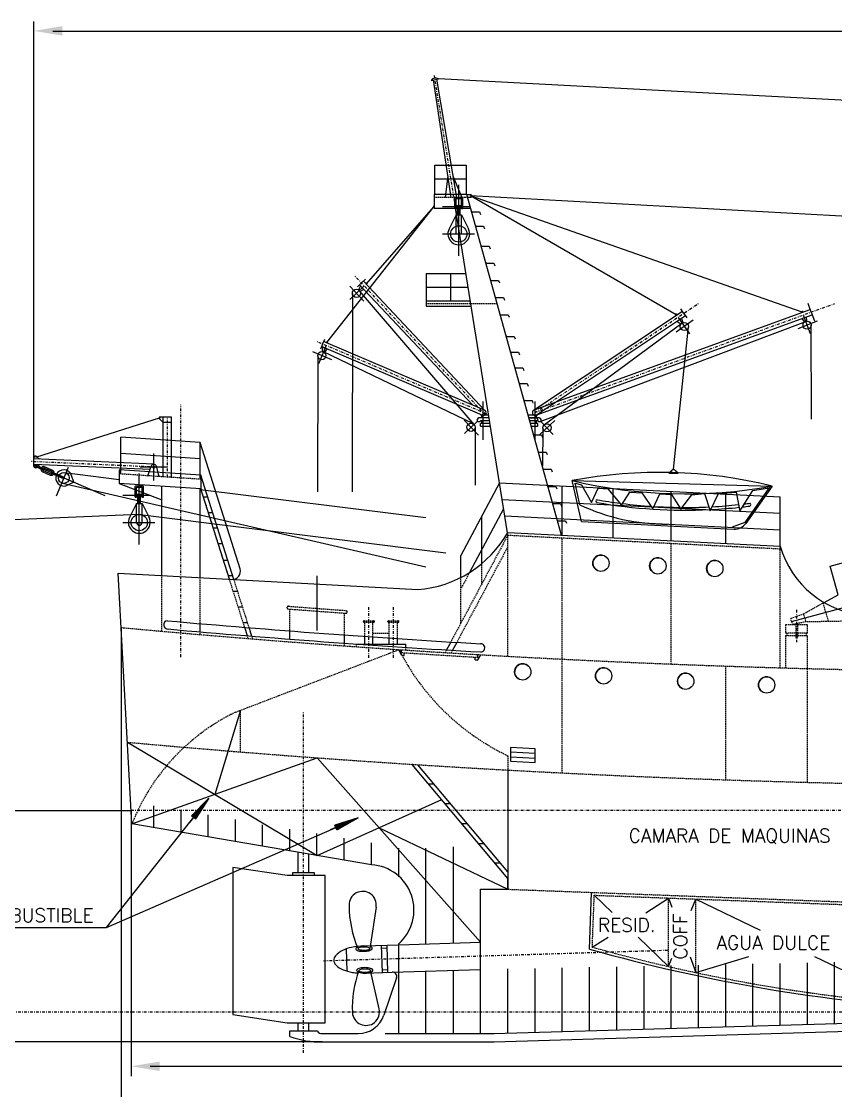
# Model space of a CAD drawing. Extents: x 598 to 1630, y 230 to 779.
# Drawn here: x 942.8 to 1092.2, y 580.5 to 776.8 of the extents above; entities that cross this region are included whole.
import ezdxf

# ---------------------------------------------------------------- set-up
doc = ezdxf.new("R2010")
doc.units = 0
doc.header["$MEASUREMENT"] = 0
for name, pattern in [('CONTINUA', [0]), ('RAYITAS', [0.375, 0.25, -0.125]), ('TRAZO_Y_PUNTO', [1, 0.5, -0.25, 0, -0.25])]:
    doc.linetypes.add(name, pattern=pattern)
doc.layers.get('0').update_dxf_attribs({"linetype": 'CONTINUOUS'})
for name, color, linetype in [('AMA25CON', 2, 'CONTINUA'), ('AMA25DISCON', 2, 'RAYITAS'), ('AMA25PTORAYA', 2, 'TRAZO_Y_PUNTO'), ('ROJ5CON', 1, 'CONTINUA')]:
    doc.layers.add(name, color=color, linetype=linetype)
doc.styles.add('ROMANS2-5', font='romans', dxfattribs={"height": 2.5})

# ---------------------------------------------------------------- blocks, each defined once
blk = doc.blocks.new('*X9')
at = {"color": 0}
for p, q in [((553.46, 112.4), (554.01, 112.95)), ((553.48, 112.6), (553.99, 113.11)), ((553.5, 112.79), (553.97, 113.27)), ((553.52, 112.99), (553.96, 113.43)), ((553.54, 113.19), (553.94, 113.59)), ((553.56, 113.39), (553.92, 113.75)), ((553.58, 113.58), (553.91, 113.91)), ((553.6, 113.78), (553.89, 114.07)), ((553.62, 113.98), (553.87, 114.23)), ((553.64, 114.18), (553.86, 114.39)), ((553.67, 114.38), (553.84, 114.55)), ((553.69, 114.57), (553.82, 114.71)), ((553.71, 114.77), (553.81, 114.87)), ((553.73, 114.97), (553.79, 115.03)), ((553.75, 115.17), (553.77, 115.19)), ((552.81, 106.27), (554.53, 107.99)), ((552.83, 106.47), (554.51, 108.15)), ((552.85, 106.66), (554.5, 108.31)), ((552.87, 106.86), (554.48, 108.47)), ((552.89, 107.06), (554.46, 108.63)), ((552.91, 107.26), (554.44, 108.79)), ((552.93, 107.45), (554.43, 108.95)), ((552.95, 107.65), (554.41, 109.11)), ((552.97, 107.85), (554.39, 109.27)), ((552.99, 108.05), (554.38, 109.43)), ((553.02, 108.25), (554.36, 109.59)), ((553.04, 108.44), (554.34, 109.75)), ((553.06, 108.64), (554.33, 109.91)), ((553.08, 108.84), (554.31, 110.07)), ((553.1, 109.04), (554.29, 110.23)), ((553.12, 109.23), (554.28, 110.39)), ((553.14, 109.43), (554.26, 110.55)), ((553.16, 109.63), (554.24, 110.71)), ((553.18, 109.83), (554.23, 110.87)), ((553.2, 110.03), (554.21, 111.03)), ((553.23, 110.22), (554.19, 111.19)), ((553.25, 110.42), (554.18, 111.35)), ((553.27, 110.62), (554.16, 111.51)), ((553.29, 110.82), (554.14, 111.67)), ((553.31, 111.01), (554.13, 111.83)), ((553.33, 111.21), (554.11, 111.99)), ((553.35, 111.41), (554.09, 112.15)), ((553.37, 111.61), (554.07, 112.31)), ((553.39, 111.8), (554.06, 112.47)), ((553.41, 112), (554.04, 112.63)), ((553.43, 112.2), (554.02, 112.79)), ((552.6, 104.29), (554.7, 106.39)), ((552.62, 104.49), (554.68, 106.55)), ((552.62, 104.14), (554.71, 106.23)), ((552.64, 104.69), (554.66, 106.71)), ((552.66, 104.88), (554.65, 106.87)), ((552.68, 105.08), (554.63, 107.03)), ((552.7, 105.28), (554.61, 107.19)), ((552.72, 105.48), (554.6, 107.35)), ((552.74, 105.68), (554.58, 107.51)), ((552.76, 105.87), (554.56, 107.67)), ((552.79, 106.07), (554.55, 107.83)), ((552.8, 104.14), (554.73, 106.07)), ((552.98, 104.14), (554.75, 105.91)), ((553.15, 104.14), (554.76, 105.75)), ((553.33, 104.14), (554.78, 105.59)), ((553.51, 104.14), (554.8, 105.43)), ((553.68, 104.14), (554.82, 105.27)), ((553.86, 104.14), (554.83, 105.11)), ((554.04, 104.14), (554.85, 104.95)), ((554.21, 104.14), (554.87, 104.79)), ((554.39, 104.14), (554.88, 104.63)), ((554.57, 104.14), (554.9, 104.47)), ((554.74, 104.14), (554.92, 104.31)), ((554.92, 104.14), (554.93, 104.15))]:
    blk.add_line(p, q, dxfattribs=at)
blk = doc.blocks.new('FLECHA')
at = {"layer": 'AMA25CON'}
for p, q in [((0, 0), (-1.18, -11.14)), ((0, 0), (1.17, -11.14)), ((0, 0), (0, -14.08)), ((1.17, -11.14), (-1.18, -11.14))]:
    blk.add_line(p, q, dxfattribs=at)
blk.add_blockref('*X9', (-553.76, -115.28), dxfattribs=at)

msp = doc.modelspace()

# ---------------------------------------------------------------- linework, layer by layer
at = {"layer": 'AMA25CON'}
for p, q in [((945.06, 696.08), (945.06, 776.8)), ((948.56, 775), (1370.98, 775)), ((1017.98, 765.96), (1019.34, 766.26)), ((1021.65, 744.5), (1018.41, 766.05)), ((1018.99, 766.18), (1022.66, 744.5)), ((1193.28, 757), (1019.34, 766.26)), ((1018.64, 745), (1018.64, 750.43)), ((1018.64, 745), (1018.64, 750.43)), ((1018.64, 750.43), (1024.41, 750.43)), ((1018.64, 750.43), (1024.41, 750.43)), ((1024.41, 750.43), (1024.41, 745)), ((1024.41, 750.43), (1024.41, 745)), ((1024.41, 747.83), (1018.64, 747.83)), ((1024.41, 747.83), (1018.64, 747.83)), ((1021.06, 748.44), (1020.57, 744.5)), ((1021.06, 748.44), (1020.57, 744.5)), ((1021.99, 748.47), (1023.61, 744.5)), ((1021.99, 748.47), (1023.61, 744.5)), ((1023.06, 733.79), (1023.06, 746.79)), ((1022.31, 742.46), (1022.31, 744.4)), ((1022.41, 744.5), (1023.71, 744.5)), ((1022.56, 742.46), (1022.56, 744.21)), ((1022.66, 744.31), (1023.46, 744.31)), ((1023.56, 742.45), (1023.56, 744.21)), ((1023.81, 742.45), (1023.81, 744.4)), ((1024.56, 745), (1025.12, 745)), ((1025.27, 744.5), (1024.7, 744.5)), ((1193.54, 735.49), (1025.19, 744.78)), ((1062.96, 722.95), (1025.19, 744.78)), ((1086.1, 723.45), (1025.19, 744.78)), ((998.85, 717.85), (1018.5, 742.76)), ((1006.12, 728.62), (1018.5, 742.76)), ((1020.06, 742.79), (1025.06, 742.79)), ((1020.06, 742.79), (1025.06, 742.79)), ((1022.31, 742.46), (1022.56, 742.46)), ((1022.56, 742.99), (1023.56, 742.99)), ((1022.56, 742.55), (1023.56, 742.55)), ((1022.81, 741.29), (1022.81, 742.55)), ((1023.31, 741.29), (1023.31, 742.55)), ((1023.56, 742.45), (1023.81, 742.45)), ((1022.56, 741.29), (1021.27, 738.7)), ((1022.56, 741.29), (1023.56, 741.29)), ((1022.56, 737.79), (1022.56, 741.29)), ((1023.56, 737.79), (1023.56, 741.29)), ((1023.56, 741.29), (1024.85, 738.7)), ((1025.43, 741.85), (1026.88, 741.85)), ((1026.88, 741.85), (1027.06, 741.38)), ((1026.17, 739.22), (1027.62, 739.22)), ((1027.62, 739.22), (1027.79, 738.75)), ((1020.06, 737.79), (1025.94, 737.79)), ((1027.18, 735.55), (1028.63, 735.55)), ((1028.63, 735.55), (1028.81, 735.08)), ((1028.06, 732.4), (1029.51, 732.4)), ((1029.51, 732.4), (1029.68, 731.93)), ((1017.06, 730.5), (1024.4, 730.5)), ((1017.06, 730.5), (1017.06, 725.5)), ((1021.56, 730.5), (1021.56, 725.5)), ((1005.64, 725.42), (1003.03, 728.21)), ((1005.72, 728.24), (1003.08, 725.76)), ((1005.21, 728.78), (1004.48, 728.09)), ((1005.03, 728.24), (1004.63, 727.54)), ((1025.56, 706.39), (1004.84, 728.43)), ((1005.21, 728.78), (1005.94, 729.46)), ((1027.92, 705.34), (1005.57, 729.12)), ((1028.93, 729.25), (1030.38, 729.25)), ((1030.38, 729.25), (1030.56, 728.78)), ((1003.52, 726.88), (1003.48, 690.46)), ((1025.88, 702.78), (1004.84, 727.37)), ((1005.61, 727.61), (1004.93, 727.23)), ((1017.06, 728), (1024.8, 728)), ((1029.81, 726.1), (1031.26, 726.1)), ((1031.26, 726.1), (1031.43, 725.63)), ((1087.75, 723.43), (1087.18, 725.01)), ((1030.68, 722.95), (1032.13, 722.95)), ((1032.13, 722.95), (1032.31, 722.48)), ((1036.78, 705.41), (1064.1, 723.63)), ((1036.89, 705.47), (1087.58, 723.9)), ((1037.23, 704.53), (1087.92, 722.96)), ((1037.34, 704.58), (1064.66, 722.8)), ((1063.32, 722.43), (1065.41, 719.46)), ((1064.38, 723.21), (1063.82, 724.04)), ((1063.92, 722.24), (1064.21, 721.5)), ((1064.38, 723.21), (1064.93, 722.38)), ((1086.01, 722.26), (1086.53, 721.61)), ((1086.28, 722.9), (1087.59, 719.51)), ((1086.82, 722.57), (1086.92, 721.78)), ((1087.75, 723.43), (1088.33, 721.86)), ((1037.98, 703.34), (1086.74, 721.74)), ((1038.79, 702.8), (1064.03, 721.4)), ((1062.49, 694.6), (1065.22, 720.71)), ((1066.11, 721.94), (1062.98, 719.75)), ((1063.21, 721.74), (1063.87, 721.24)), ((1065.2, 720.62), (1065.23, 720.75)), ((1088.87, 721.76), (1085.31, 720.38)), ((1087.81, 703.79), (1087.75, 721.04)), ((998.05, 717.57), (998.45, 718.49)), ((1031.79, 718.98), (1033.24, 718.98)), ((1033.24, 718.98), (1033.41, 718.51)), ((998.7, 717.3), (997.28, 713.94)), ((998.05, 717.57), (997.66, 716.65)), ((1027.36, 704.54), (997.86, 717.11)), ((998.05, 717.03), (997.98, 716.19)), ((1027.76, 705.46), (998.25, 718.03)), ((998.86, 716.69), (998.38, 716.04)), ((999.76, 714.67), (996.24, 716.15)), ((997.16, 715.45), (997.11, 690.46)), ((1025.64, 702.97), (998.24, 716.12)), ((1032.59, 716.09), (1034.04, 716.09)), ((1034.04, 716.09), (1034.21, 715.62)), ((1033.39, 713.2), (1034.84, 713.2)), ((1034.84, 713.2), (1035.01, 712.73)), ((1034.19, 710.31), (1035.64, 710.31)), ((1035.64, 710.31), (1035.82, 709.84)), ((1027.56, 700), (1027.56, 707)), ((1035.06, 707.2), (1036.51, 707.2)), ((1036.51, 707.2), (1036.68, 706.73)), ((1037.06, 700), (1037.06, 707)), ((968.23, 704.01), (945.34, 696.77)), ((968.81, 703.15), (968.08, 703.9)), ((970.31, 704.15), (968.18, 704.15)), ((968.81, 693.2), (968.81, 704.15)), ((970.31, 703.15), (968.81, 703.15)), ((970.31, 693.1), (970.31, 704.15)), ((1026.68, 700.83), (1024.07, 703.62)), ((1026.51, 703.42), (1024.12, 701.17)), ((1028.63, 704), (1026.76, 704)), ((1028.55, 704.5), (1027.06, 704.5)), ((1028.79, 703), (1027.06, 703)), ((1028.79, 703), (1027.06, 703)), ((1027.06, 702.5), (1027.06, 703)), ((1028.71, 703.5), (1027.12, 703.5)), ((1027.31, 704), (1027.31, 704.5)), ((1027.31, 703), (1027.31, 703.5)), ((1037.56, 704.5), (1035.81, 704.5)), ((1035.93, 704.05), (1037.38, 704.05)), ((1037.86, 704), (1035.95, 704)), ((1037.51, 703.5), (1036.09, 703.5)), ((1037.56, 703), (1036.23, 703)), ((1037.31, 704), (1037.31, 704.5)), ((1037.31, 703), (1037.31, 703.5)), ((1037.38, 704.05), (1037.56, 703.58)), ((1037.56, 702.5), (1037.56, 703)), ((1040.7, 703.56), (1037.91, 700.94)), ((1038.09, 703.41), (1040.36, 701)), ((1026.06, 702.29), (1026.06, 691.69)), ((1027.06, 702.5), (1028.87, 702.5)), ((1036.37, 702.5), (1037.56, 702.5)), ((1036.81, 700.9), (1038.26, 700.9)), ((1038.26, 700.9), (1038.43, 700.43)), ((1038.49, 702.2), (1038.4, 695.18)), ((961.04, 693.72), (961.04, 700.49)), ((975.56, 699.52), (961.04, 700.49)), ((982.9, 676.31), (975.56, 699.52)), ((975.56, 692.75), (975.56, 699.52)), ((946.06, 696.43), (945.57, 696.92)), ((975.56, 696.51), (961.04, 697.48)), ((967.06, 692.5), (967.06, 697.5)), ((967.06, 692.5), (967.06, 697.5)), ((1037.68, 697.75), (1039.13, 697.75)), ((1039.13, 697.75), (1039.31, 697.28)), ((1084.15, 666.65), (1199.38, 697.53)), ((945.06, 695.16), (945.06, 696.7)), ((967.06, 695.5), (945.06, 696.48)), ((966.38, 694.53), (945.06, 695.48)), ((945.15, 695.32), (958.1, 689.77)), ((945.36, 695.09), (946.72, 694.51)), ((945.46, 695.32), (946.82, 694.74)), ((946.06, 695.43), (945.57, 694.95)), ((946.06, 695.43), (945.57, 694.95)), ((946.98, 694.8), (948.36, 694.21)), ((947.08, 695.03), (948.46, 694.44)), ((951.37, 694.89), (949.14, 689.68)), ((969.56, 695), (964.56, 695)), ((966, 693.39), (966.59, 695.16)), ((968.08, 693.25), (967.54, 695.14)), ((946.69, 694.11), (948.06, 693.52)), ((946.78, 694.34), (948.16, 693.75)), ((948.33, 693.82), (950.51, 692.88)), ((948.43, 694.05), (950.61, 693.11)), ((950.68, 693.99), (960.73, 692.74)), ((952.4, 692.21), (951.98, 693.47)), ((964.41, 680.81), (964.41, 693.81)), ((967.06, 693.32), (966.99, 693.36)), ((967.06, 693.32), (966.99, 693.36)), ((981.79, 674.34), (975.73, 693.49)), ((1038.56, 694.6), (1040.01, 694.6)), ((1040.01, 694.6), (1040.18, 694.13)), ((1062.49, 694.6), (1061.63, 693.86)), ((1061.63, 693.86), (1063.35, 693.86)), ((1063.35, 693.86), (1062.49, 694.6)), ((950.34, 692.02), (1017.03, 676.69)), ((950.55, 692.77), (950.55, 692.77)), ((950.55, 692.77), (950.55, 692.77)), ((952.4, 692.21), (951.2, 691.64)), ((963.66, 689.48), (963.66, 691.42)), ((963.76, 691.52), (965.06, 691.52)), ((963.91, 689.48), (963.91, 691.23)), ((964.01, 691.33), (964.81, 691.33)), ((964.91, 689.47), (964.91, 691.23)), ((965.16, 689.47), (965.16, 691.42)), ((975.56, 690.89), (1017.03, 685.71)), ((980.97, 674.39), (975.72, 690.99)), ((975.86, 690.87), (975.86, 690.87)), ((975.86, 690.87), (975.86, 690.87)), ((1030.54, 692.09), (1023.44, 678.79)), ((1030.54, 692.09), (1082.06, 689.51)), ((1039.43, 691.45), (1040.88, 691.45)), ((1040.88, 691.45), (1041.06, 690.98)), ((1042.06, 682.5), (1042.06, 691.51)), ((1043.86, 692.5), (1080.56, 691.5)), ((1045.56, 685), (1043.86, 692.5)), ((1044.42, 692.02), (1045.61, 691.74)), ((1045.26, 688.09), (1044.42, 692.02)), ((1045.61, 691.74), (1047.43, 688.51)), ((1047.43, 688.51), (1048.62, 691.11)), ((1048.62, 691.11), (1050.44, 690.97)), ((1050.44, 690.97), (1052.96, 688.02)), ((1051.4, 682.03), (1051.4, 691.04)), ((1079.97, 691.12), (1075.55, 684.82)), ((1080.56, 691.5), (1075.74, 684.66)), ((1077.04, 690.69), (1080.47, 691.25)), ((961.41, 689.81), (966.41, 689.81)), ((963.66, 689.48), (963.91, 689.48)), ((963.91, 690.01), (964.91, 690.01)), ((963.91, 689.57), (964.91, 689.57)), ((964.16, 688.31), (964.16, 689.57)), ((964.66, 688.31), (964.66, 689.57)), ((964.91, 689.47), (965.16, 689.47)), ((976.17, 689.54), (976.98, 689.54)), ((976.17, 689.54), (976.98, 689.54)), ((1031.02, 689.06), (1082.06, 686.51)), ((1052.96, 688.02), (1054.43, 690.41)), ((1054.43, 690.41), (1056.67, 690.26)), ((1056.67, 690.26), (1058.7, 687.32)), ((1058.7, 687.32), (1059.96, 690.05)), ((1059.96, 690.05), (1062.13, 689.98)), ((1062.06, 681.5), (1062.06, 690.51)), ((1062.13, 689.98), (1063.81, 687.25)), ((1063.81, 687.25), (1065.84, 689.91)), ((1065.84, 689.91), (1068.15, 690.12)), ((1068.15, 690.12), (1069.2, 686.97)), ((1069.2, 686.97), (1070.74, 690.12)), ((1070.74, 690.12), (1073.96, 690.41)), ((1072.06, 681), (1072.06, 690.01)), ((1073.96, 690.41), (1074.66, 686.9)), ((1074.66, 686.9), (1077.04, 690.69)), ((1082.06, 680.5), (1082.06, 689.51)), ((963.91, 688.31), (962.62, 685.72)), ((963.91, 684.81), (963.91, 688.31)), ((963.91, 688.31), (964.91, 688.31)), ((964.91, 688.31), (966.2, 685.72)), ((964.91, 684.81), (964.91, 688.31)), ((1031.29, 687.35), (1025.04, 675.64)), ((1040.31, 688.3), (1041.76, 688.3)), ((1041.76, 688.3), (1041.93, 687.83)), ((964.34, 686.31), (923.8, 684.55)), ((964.6, 686.3), (1020.69, 679.24)), ((977.08, 686.67), (977.88, 686.67)), ((977.08, 686.67), (977.88, 686.67)), ((1027.26, 677.26), (1027.26, 685.95)), ((1031.51, 686.03), (1082.06, 683.5)), ((1041.18, 685.15), (1042.63, 685.15)), ((1042.63, 685.15), (1042.81, 684.68)), ((1045.56, 685), (1073.57, 683.6)), ((961.41, 684.81), (967.29, 684.81)), ((977.99, 683.81), (978.79, 683.81)), ((977.99, 683.81), (978.79, 683.81)), ((1042.06, 682.5), (1042.06, 683)), ((1075.55, 684.82), (1073.25, 683.94)), ((978.89, 680.96), (979.69, 680.96)), ((978.89, 680.96), (979.69, 680.96)), ((979.85, 677.93), (980.65, 677.93)), ((979.85, 677.93), (980.65, 677.93)), ((1023.44, 674.73), (1023.44, 678.79)), ((1091.26, 676.83), (1095.97, 678.1)), ((1092.68, 671.52), (1091.26, 676.83)), ((980.76, 675.06), (981.56, 675.06)), ((980.76, 675.06), (981.56, 675.06)), ((997.06, 665), (997.06, 675)), ((997.06, 665), (997.06, 675)), ((981.66, 672.19), (982.47, 672.19)), ((1090.14, 670.11), (1092.68, 671.52)), ((982.58, 669.31), (983.38, 669.31)), ((961.1, 665.44), (961.1, 575.2)), ((983.47, 666.47), (984.28, 666.47)), ((984.25, 664.03), (983.76, 665.57)), ((985.07, 663.96), (984.58, 665.51)), ((992.06, 663.41), (992.06, 664.92)), ((1002.06, 662.67), (1002.06, 664.18)), ((1005.81, 662.51), (1005.81, 663.91)), ((1007.31, 662.51), (1007.31, 663.81)), ((1010.31, 662.51), (1010.31, 663.6)), ((1011.81, 662.51), (1011.81, 663.5)), ((1084.91, 663.66), (1085.21, 663.66)), ((1004.31, 662.51), (1013.31, 662.51)), ((1012.56, 660.45), (1012.06, 661.48)), ((1012.56, 660.45), (1012.06, 661.48)), ((1012.56, 660.95), (1012.56, 661.45)), ((1012.56, 660.95), (1012.56, 661.45)), ((1013.31, 661.9), (1013.31, 662.51)), ((1021.58, 662.88), (1020.8, 661.43)), ((1022.68, 662.81), (1021.9, 661.36)), ((1013.06, 660.41), (1013.06, 660.92)), ((1013.06, 660.41), (1013.06, 660.92)), ((1020.57, 660.99), (1020.57, 660.99)), ((1020.57, 660.99), (1020.57, 660.99)), ((1026.06, 659.61), (1026.06, 660.11)), ((1026.06, 659.61), (1026.06, 660.11)), ((1026.56, 660.08), (1026.56, 660.58)), ((1026.56, 660.08), (1026.56, 660.58)), ((1026.56, 659.58), (1027.1, 660.55)), ((1026.56, 659.58), (1027.1, 660.55)), ((982.98, 650.35), (978.27, 634.92)), ((982.98, 650.35), (978.27, 634.92)), ((962.25, 644.48), (997.06, 623.7)), ((962.25, 644.48), (997.06, 623.7)), ((1037.06, 642.41), (1032.56, 642.66)), ((1032.56, 641.83), (1037.06, 641.58)), ((963.06, 629.5), (997.06, 641.62)), ((963.06, 629.5), (997.06, 641.62)), ((997.06, 641.62), (1027.06, 607.77)), ((997.06, 641.62), (1027.06, 607.77)), ((1032.06, 619.5), (1014.5, 640.42)), ((1032.06, 619.5), (1014.5, 640.42)), ((1014.53, 640.52), (1014.53, 640.39)), ((1014.53, 640.52), (1014.53, 640.39)), ((1032.06, 620.67), (1015.54, 640.36)), ((1032.06, 620.67), (1015.54, 640.36)), ((1017.49, 636.86), (1018.47, 636.86)), ((1017.49, 636.86), (1018.47, 636.86)), ((958.39, 610.45), (977.15, 634.19)), ((997.06, 623.7), (1019.94, 633.95)), ((997.06, 623.7), (1019.94, 633.95)), ((1020.56, 633.21), (1021.53, 633.21)), ((1020.56, 633.21), (1021.53, 633.21)), ((962.82, 631.89), (920.26, 631.89)), ((958.39, 610.45), (1004.59, 630.63)), ((962.92, 631.89), (962.92, 583.2)), ((1008.43, 628.79), (1032.06, 617.5)), ((1008.43, 628.79), (1032.06, 617.5)), ((1023.62, 629.56), (1024.6, 629.56)), ((1023.62, 629.56), (1024.6, 629.56)), ((993.56, 620.5), (993.56, 624.3)), ((1026.68, 625.91), (1027.66, 625.91)), ((1026.68, 625.91), (1027.66, 625.91)), ((995.56, 620.5), (995.56, 623.96)), ((1029.69, 622.33), (1030.66, 622.33)), ((1029.69, 622.33), (1030.66, 622.33)), ((991.56, 620), (981.56, 621.5)), ((981.56, 621.5), (981.56, 594.5)), ((996.56, 620.5), (992.56, 620.5)), ((996.56, 620.5), (992.56, 620.5)), ((992.56, 620.5), (992.56, 620)), ((992.56, 620.5), (992.56, 620)), ((996.56, 620), (996.56, 620.5)), ((996.56, 620), (996.56, 620.5)), ((998.56, 620), (991.56, 620)), ((998.56, 593), (998.56, 620)), ((1047.06, 606.5), (1047.45, 616.92)), ((1047.93, 616.4), (1051.24, 613.22)), ((1057.39, 613.2), (1061.56, 615.89)), ((1061.56, 615.89), (1062.18, 614.19)), ((1065.7, 613.58), (1066.56, 615.7)), ((1066.56, 615.7), (1078.36, 610)), ((1007.89, 614.23), (1006.74, 606.6)), ((933.67, 610.45), (958.39, 610.45)), ((1047.57, 606.87), (1050.46, 608.73)), ((1055.97, 608.68), (1061.56, 603.31)), ((1002.54, 602.47), (1002.42, 606.55)), ((1005.65, 607.11), (1012.06, 607.31)), ((1006.75, 606.65), (1006.75, 606.65)), ((1006.75, 606.65), (1006.75, 606.65)), ((1009.05, 602.21), (1008.9, 607.21)), ((1008.91, 606.71), (1009.91, 606.74)), ((1010.05, 602.24), (1009.9, 607.24)), ((1061.56, 603.31), (1062.18, 604.86)), ((1065.51, 605.09), (1066.56, 602.21)), ((1066.56, 602.21), (1076.31, 605.13)), ((1088.36, 605.18), (1106.56, 596.39)), ((1008.46, 595.55), (1006.88, 602.6)), ((1009.04, 602.71), (1010.04, 602.74)), ((1005.8, 602.11), (1010.85, 602.27)), ((981.56, 594.5), (991.56, 593)), ((991.56, 593), (998.56, 593)), ((993.56, 591.5), (993.56, 593)), ((993.56, 591.5), (993.56, 593)), ((995.56, 591.5), (995.56, 593)), ((995.56, 591.5), (995.56, 593)), ((997.96, 589.5), (920.26, 589.5)), ((966.42, 585), (1334.24, 585))]:
    msp.add_line(p, q, dxfattribs=at)
for points in [[(1005.65, 607.11, 0.045666), (1003.38, 606.83, 0.059238), (1001.71, 606.26, 0.101017), (1000.42, 605.27, 0.189443), (1000.12, 604.44, 0.189443)], [(1004.45, 606.87, 0.056895), (1004.23, 606.72, 0.227373), (1004.16, 606.57, 0.227373), (1004.24, 606.41, 0.089095), (1004.61, 606.22, 0.046075), (1005.06, 606.13, 0.034237), (1005.68, 606.11, 0.000084), (1005.68, 606.11, 0.046075)], [(1005.65, 607.11, 0.000231), (1005.63, 607.11, 0.00361)], [(1005.65, 607.11, 0.000231), (1005.63, 607.11, 0.00361)], [(1005.68, 606.11, 0.034152), (1006.3, 606.17, 0.046075), (1006.74, 606.29, 0.089095), (1007.1, 606.5, 0.227373), (1007.17, 606.65, 0.227373), (1007.09, 606.81, 0.072416), (1006.79, 606.97, 0.003389)], [(1000.12, 604.44, 0.189443), (1000.47, 603.62, 0.101017), (1001.82, 602.72, 0.059238), (1003.52, 602.25, 0.020545), (1004.54, 602.14, 0.045663)], [(1005.77, 602.11, 0.000384), (1005.8, 602.11, 0.034314)], [(1005.77, 602.11, 0.000384), (1005.8, 602.11, 0.034314)]]:
    msp.add_lwpolyline(points, format="xyb", dxfattribs=at)
for points in [[(1004.56, 606.62, 0.254648), (1004.6, 606.53, 0.078167), (1004.88, 606.41, 0.037774), (1005.2, 606.35, 0.027594), (1005.65, 606.32, 0.027594), (1006.1, 606.34, 0.037774), (1006.42, 606.4, 0.078167), (1006.69, 606.51, 0.254648), (1006.74, 606.6, 0.254648), (1006.7, 606.69, 0.078167), (1006.42, 606.81, 0.037774), (1006.1, 606.87, 0.027594), (1005.65, 606.9, 0.027594), (1005.2, 606.88, 0.037774), (1004.88, 606.82, 0.078167), (1004.61, 606.7, 0.254648)], [(1005.8, 602.11, 0.034314), (1006.42, 602.16, 0.046169), (1006.86, 602.26, 0.089204), (1007.23, 602.46, 0.22708), (1007.3, 602.61, 0.22708), (1007.23, 602.77, 0.089204), (1006.86, 602.97, 0.046169), (1006.42, 603.07, 0.034314), (1005.8, 603.11, 0.034314), (1005.19, 603.07, 0.046169), (1004.74, 602.97, 0.089204), (1004.38, 602.77, 0.22708), (1004.3, 602.61, 0.22708), (1004.38, 602.46, 0.089204), (1004.74, 602.26, 0.046169), (1005.19, 602.16, 0.034314)], [(1005.8, 602.26, 0.028131), (1006.25, 602.29, 0.038461), (1006.58, 602.35, 0.079172), (1006.85, 602.47, 0.252283), (1006.9, 602.56, 0.252283), (1006.85, 602.65, 0.079172), (1006.58, 602.77, 0.038461), (1006.25, 602.84, 0.028131), (1005.8, 602.86, 0.028131), (1005.35, 602.84, 0.038461), (1005.02, 602.77, 0.079172), (1004.75, 602.65, 0.252283), (1004.7, 602.56, 0.252283), (1004.75, 602.47, 0.079172), (1005.02, 602.35, 0.038461), (1005.35, 602.29, 0.028131)]]:
    msp.add_lwpolyline(points, format="xyb", close=True, dxfattribs=at)
for centre, radius in [((1023.06, 737.79), 1.5), ((1004.27, 726.88), 0.75), ((1064.47, 720.79), 0.75), ((1087, 721.03), 0.75), ((997.91, 715.45), 0.75), ((1025.31, 702.29), 0.75), ((1039.24, 702.19), 0.75), ((967.06, 695), 0.188), ((967.06, 695), 0.188), ((950.56, 693), 1), ((964.41, 684.81), 1.5), ((1049.15, 677.35), 1.5), ((1059.6, 676.86), 1.5), ((1070.06, 676.37), 1.5), ((1034.8, 657.4), 1.5), ((1049.64, 656.67), 1.5), ((1064.71, 655.69), 1.5), ((1079.57, 655.01), 1.5)]:
    msp.add_circle(centre, radius, dxfattribs=at)
for centre, radius, start, end in [((1018.82, 765.38), 1.02, 59.4739, 145.3493), ((1022.41, 744.4), 0.1, 90, 180), ((1022.66, 744.21), 0.1, 90, 180), ((1023.46, 744.21), 0.1, 0, 90), ((1023.71, 744.4), 0.1, 0, 90), ((1025.19, 744.75), 0.26, 287.5915, 104.8958), ((1018.56, 742.75), 0.16, 90, 270), ((1018.56, 742.75), 0.16, 90, 270), ((1023.06, 737.81), 2, 153.5047, 26.4953), ((1006.05, 728.58), 0.17, 320.8559, 125.6011), ((1063.01, 722.9), 0.188, 33.9248, 213.4553), ((1086.13, 723.37), 0.173, 21.7514, 198.2148), ((998.85, 717.78), 0.181, 337.0816, 156.7482), ((1027.56, 705), 0.5, 246.9149, 66.9149), ((1037.06, 705), 0.5, 123.6901, 289.9831), ((968.18, 704), 0.15, 90, 224.6089), ((1026.76, 703.66), 0.341, 90, 324.1606), ((1027.12, 703.4), 0.1, 90, 144.1605), ((1027.12, 703.4), 0.1, 90, 144.1605), ((1037.51, 703.4), 0.1, 36.6243, 90), ((1037.51, 703.4), 0.1, 36.6243, 90), ((1037.86, 703.66), 0.338, 216.6243, 90), ((945.36, 696.7), 0.3, 45.4033, 180), ((945.36, 695.16), 0.3, 180, 314.6767), ((945.41, 695.2), 0.125, 66.8014, 246.8014), ((946.88, 694.57), 0.5, 66.8014, 246.8014), ((946.88, 694.57), 0.25, 66.8014, 246.8014), ((967.06, 695), 0.5, 15.9498, 161.6716), ((946.77, 694.62), 0.125, 156.7992, 156.8036), ((946.77, 694.62), 0.125, 156.7992, 156.8036), ((946.77, 694.62), 0.125, 246.8014, 66.8014), ((948.26, 693.98), 0.5, 246.8014, 66.8014), ((948.26, 693.98), 0.25, 246.8014, 66.8014), ((948.38, 693.93), 0.125, 66.8014, 246.8014), ((950.56, 693), 1.5, 18.211, 295.3918), ((950.56, 693), 0.125, 246.8014, 66.8014), ((950.56, 693), 0.125, 246.8014, 66.8014), ((1059.93, 608.38), 85.64, 76.0623, 100.8161), ((963.76, 691.42), 0.1, 90, 180), ((964.01, 691.23), 0.1, 90, 180), ((964.81, 691.23), 0.1, 0, 90), ((965.06, 691.42), 0.1, 0, 90), ((1064.62, 780.35), 90.27, 256.7056, 280.1728), ((1048.48, 688.75), 0.26, 100.1665, 249.894), ((1064.62, 780.35), 92.77, 259.9518, 262.604), ((1061.07, 721.47), 36.94, 244.6587, 270.4978), ((1064.62, 780.35), 93.27, 259.9791, 272.7713), ((1064.62, 780.35), 92.77, 262.8863, 266.1414), ((1064.62, 780.35), 92.77, 266.4677, 269.3735), ((1064.62, 780.35), 92.77, 269.6582, 272.6847), ((1064.62, 780.35), 93.27, 272.8853, 276.0942), ((1064.62, 780.35), 92.77, 273.0562, 276.0662), ((1064.62, 780.35), 93.27, 276.4832, 277.3073), ((1064.62, 780.35), 92.77, 276.7302, 277.3469), ((1076.42, 688.09), 0.26, 284.1978, 75.8022), ((964.41, 684.83), 2, 153.5047, 26.4953), ((964.41, 684.81), 0.5, 180, 0), ((1073.69, 686.1), 2.5, 267.1376, 324.8261), ((1049.15, 677.35), 1.5, 31.5066, 238.4934), ((1059.6, 676.86), 1.5, 31.5066, 238.4934), ((1070.06, 676.37), 1.5, 31.5066, 238.4934), ((981.47, 675.86), 1.5, 266.8779, 17.5603), ((981.47, 675.86), 1.5, 266.8779, 17.5603), ((1137.49, 2558.15), 1901.81, 266.23362, 266.24872), ((1137.49, 2558.15), 1901.81, 266.23362, 266.24872), ((1137.49, 2558.15), 1901.81, 266.64112, 266.65621), ((1137.49, 2558.15), 1901.81, 266.64112, 266.65621), ((1034.8, 657.4), 1.5, 31.5066, 238.4934), ((1049.64, 656.67), 1.5, 31.5066, 238.4934), ((1064.71, 655.69), 1.5, 31.5066, 238.4934), ((1079.57, 655.01), 1.5, 31.5066, 238.4934), ((1005.42, 614.61), 2.5, 350.6341, 181.7906), ((1022.92, 614.55), 20, 180.0498, 203.3549), ((1131.13, 905.74), 310.82, 254.3073, 266.4823), ((1023.51, 595.77), 20, 160.0508, 182.5421), ((1006.02, 595), 2.5, 182.5421, 12.6485)]:
    msp.add_arc(centre, radius, start, end, dxfattribs=at)
for p in [(1026.17, 739.22), (1026.17, 739.22), (1026.17, 739.22), (1027.18, 735.55), (1027.18, 735.55), (1028.06, 732.4), (1028.06, 732.4), (1028.93, 729.25), (1028.93, 729.25), (1029.81, 726.1), (1029.81, 726.1), (1030.68, 722.95), (1030.68, 722.95), (1031.79, 718.98), (1031.79, 718.98), (1031.79, 718.98), (1032.59, 716.09), (1032.59, 716.09), (1032.59, 716.09), (1033.39, 713.2), (1033.39, 713.2), (1033.39, 713.2), (1034.19, 710.31), (1034.19, 710.31), (1034.19, 710.31), (1035.06, 707.2), (1035.06, 707.2), (1035.93, 704.05), (1035.93, 704.05), (1036.81, 700.9), (1036.81, 700.9), (1037.68, 697.75), (1037.68, 697.75), (1038.56, 694.6), (1038.56, 694.6), (1039.43, 691.45), (1039.43, 691.45), (976.68, 687.94), (976.68, 687.94), (976.68, 687.94), (976.68, 687.94), (1040.31, 688.3), (1040.31, 688.3), (1041.18, 685.15), (1041.18, 685.15), (977.65, 684.88), (977.65, 684.88), (977.65, 684.88), (977.65, 684.88), (978.61, 681.83), (978.61, 681.83), (978.61, 681.83), (978.61, 681.83), (979.58, 678.78), (979.58, 678.78), (979.58, 678.78), (979.58, 678.78), (980.55, 675.72), (980.55, 675.72), (980.55, 675.72), (980.55, 675.72)]:
    msp.add_point(p, dxfattribs=at)
for points in [[(950.31, 774.18), (950.31, 775.93), (945.06, 775.05)], [(968.18, 584.13), (968.18, 585.88), (962.93, 585.01)]]:
    msp.add_solid(points, dxfattribs=at)
at = {"layer": 'AMA25DISCON'}
for p, q in [((1024.7, 744.5), (1018.56, 744.5)), ((1017.06, 725), (1030.12, 725)), ((975.73, 692.74), (960.73, 693.74)), ((1032.06, 660.27), (1032.06, 683)), ((1032.06, 682.5), (1021.58, 662.88)), ((1032.06, 682.5), (1082.03, 680)), ((1042.06, 638.85), (1042.06, 682)), ((1032.06, 680.38), (1022.68, 662.81)), ((1062.06, 658.84), (1062.06, 681)), ((1082.06, 658.15), (1082.06, 680.5)), ((1027.26, 673.51), (1027.26, 677.26)), ((1025.04, 675.64), (1023.44, 672.65)), ((968.56, 664.86), (968.56, 675.06)), ((975.56, 666.26), (975.56, 674.68)), ((983.76, 665.57), (980.97, 674.39)), ((984.58, 665.51), (981.79, 674.34)), ((1023.44, 666.36), (1023.44, 674.73)), ((981.66, 672.19), (982.47, 672.19)), ((982.58, 669.31), (983.38, 669.31)), ((991.56, 669.15), (991.56, 669.25)), ((1090.14, 670.11), (1086.37, 668.02)), ((1090.43, 668.33), (1089.98, 670.02)), ((992.06, 665), (992.06, 668.93)), ((1002.06, 664.18), (1002.06, 668.19)), ((1002.56, 668.36), (1002.56, 668.47)), ((1086.37, 668.02), (1084.01, 667.18)), ((1086.56, 667.3), (1086.37, 668.02)), ((1086.56, 667.3), (1086.76, 666.57)), ((1090.43, 668.33), (1090.88, 666.64)), ((983.47, 666.47), (984.28, 666.47)), ((1005.56, 666.61), (1005.56, 666.66)), ((1005.66, 666.76), (1007.46, 666.76)), ((1005.66, 666.51), (1007.46, 666.51)), ((1005.81, 663.91), (1005.81, 666.51)), ((1007.31, 663.81), (1007.31, 666.51)), ((1007.56, 666.61), (1007.56, 666.66)), ((1010.06, 666.61), (1010.06, 666.66)), ((1010.16, 666.76), (1011.96, 666.76)), ((1010.16, 666.51), (1011.96, 666.51)), ((1010.31, 663.6), (1010.31, 666.51)), ((1011.81, 663.5), (1011.81, 666.51)), ((1012.06, 666.61), (1012.06, 666.66)), ((1087.06, 666.01), (1083.06, 666.01)), ((1083.06, 666.01), (1083.06, 664.51)), ((1084.15, 666.65), (1084.01, 667.18)), ((1084.15, 666.65), (1084.3, 666.1)), ((1086.76, 666.57), (1084.3, 666.1)), ((1084.91, 666.22), (1084.91, 663.66)), ((1085.21, 666.28), (1085.21, 663.66)), ((1093.97, 666.69), (1086.76, 666.57)), ((1087.06, 664.51), (1087.06, 666.01)), ((975.56, 664.25), (975.56, 664.75)), ((984.41, 663.51), (984.25, 664.03)), ((985.23, 663.45), (985.07, 663.96)), ((1007.31, 664.51), (1010.31, 664.51)), ((1087.06, 664.51), (1083.06, 664.51)), ((1087.06, 664.01), (1083.06, 664.01)), ((1083.06, 664.01), (1083.06, 658.12)), ((1083.31, 664.51), (1083.31, 664.01)), ((1086.81, 664.51), (1086.81, 664.01)), ((1087.06, 658.01), (1087.06, 664.01)), ((982.06, 650), (1012.06, 661.48)), ((1002.06, 662.17), (1002.06, 662.67)), ((1004.31, 662.01), (1004.31, 662.51)), ((1013.31, 661.4), (1013.31, 661.9)), ((1020.8, 661.43), (1020.54, 660.94)), ((1021.9, 661.36), (1021.64, 660.87)), ((1072.06, 637.58), (1072.06, 658.47)), ((1087.06, 637.12), (1087.06, 658.01)), ((982.98, 642.7), (982.98, 650.35)), ((1032.06, 642), (1032.06, 639.37)), ((1032.06, 617.5), (1112.06, 614.5)), ((1047.57, 606.87), (1047.93, 616.4)), ((1047.93, 616.4), (1111.56, 614.02)), ((1061.56, 603.31), (1061.56, 615.89)), ((1066.56, 602.21), (1066.56, 615.7))]:
    msp.add_line(p, q, dxfattribs=at)
for centre, radius, start, end in [((1137.49, 2558.15), 1900.81, 264.67558, 276.73783), ((991.76, 669.25), 0.2, 85.5884, 180), ((1137.49, 2558.15), 1894.31, 265.58842, 265.90988), ((991.76, 669.15), 0.2, 180, 265.5887), ((1137.49, 2558.15), 1894.81, 265.58865, 265.91009), ((1002.36, 668.36), 0.2, 265.9101, 0), ((1002.36, 668.47), 0.2, 0, 85.9099), ((1005.66, 666.66), 0.1, 90, 180), ((1005.66, 666.61), 0.1, 180, 270), ((1007.46, 666.66), 0.1, 0, 90), ((1007.46, 666.61), 0.1, 270, 0), ((1010.16, 666.66), 0.1, 90, 180), ((1010.16, 666.61), 0.1, 180, 270), ((1011.96, 666.66), 0.1, 0, 90), ((1011.96, 666.61), 0.1, 270, 0), ((1050.89, 681.34), 43.62, 207.0828, 244.4167), ((1137.49, 2558.15), 1901.31, 266.23263, 266.65533), ((998.83, 615.41), 38.44, 115.8568, 158.4927), ((1139.36, 2585.73), 1949.31, 264.78679, 274.49277), ((1131.13, 905.74), 310.32, 254.38, 266.3842)]:
    msp.add_arc(centre, radius, start, end, dxfattribs=at)
at = {"layer": 'AMA25PTORAYA'}
for p, q in [((1022.48, 742.5), (1018.56, 767)), ((1028, 704.53), (1004.06, 730)), ((1037.06, 705), (1092.06, 725)), ((1037.06, 705), (1067.06, 725)), ((1028.18, 704.73), (997.06, 718)), ((1027.56, 700), (1027.56, 707)), ((1037.06, 700), (1037.06, 707)), ((972.06, 660.13), (972.06, 706.41)), ((969.56, 693.15), (969.56, 704.15)), ((968.56, 694.93), (944.56, 696)), ((1006.56, 660), (1006.56, 669.3)), ((1011.06, 660), (1011.06, 669.3)), ((1085.06, 668.77), (1085.06, 662.83)), ((994.56, 587.47), (994.56, 650)), ((962.92, 632), (1374.56, 632)), ((998.23, 604.38), (1061.56, 606.33)), ((924.56, 595), (1374.56, 595))]:
    msp.add_line(p, q, dxfattribs=at)
at = {"layer": 'ROJ5CON'}
for p, q in [((1024.56, 745), (1018.56, 745)), ((1018.56, 745), (1018.56, 742.5)), ((1041.92, 682.51), (1024.56, 745)), ((1018.56, 742.5), (1025.25, 742.5)), ((1032.01, 682.91), (1022.48, 742.5)), ((1017.06, 725.5), (1025.2, 725.5)), ((1017.06, 725.5), (1017.06, 724.5)), ((1017.06, 724.5), (1025.36, 724.5)), ((975.73, 693.49), (960.73, 694.49)), ((975.73, 693.49), (960.73, 694.49)), ((960.73, 694.49), (960.73, 691.99)), ((960.73, 694.49), (960.73, 691.99)), ((975.73, 693.49), (975.73, 690.99)), ((975.73, 693.49), (975.73, 690.99)), ((975.73, 690.99), (960.73, 691.99)), ((975.73, 690.99), (960.73, 691.99)), ((960.73, 691.99), (968.56, 688.96)), ((960.73, 691.99), (968.56, 688.96)), ((968.56, 675.06), (968.56, 691.47)), ((975.56, 674.68), (975.56, 691)), ((1032.06, 683), (1082.06, 680.5)), ((1032.06, 683), (1082.06, 680.5)), ((960.56, 675.5), (1015.56, 672.5)), ((960.56, 675.5), (1015.56, 672.5)), ((963.06, 629.5), (960.56, 675.5)), ((975.56, 664.75), (975.56, 666.26)), ((1020.57, 660.99), (1020.57, 660.99)), ((1020.57, 660.99), (1020.57, 660.99)), ((1037.06, 643.25), (1032.56, 643.5)), ((1032.56, 643.5), (1032.56, 641)), ((1037.06, 640.75), (1037.06, 643.25)), ((1032.56, 641), (1037.06, 640.75)), ((1032.06, 639.37), (1032.06, 617.5)), ((967.06, 628.8), (967.06, 632.8)), ((972.08, 627.96), (972.08, 632.01)), ((977.07, 627.11), (977.07, 631.17)), ((982.09, 626.27), (982.09, 630.28)), ((1007.06, 622), (963.06, 629.5)), ((1007.06, 622), (963.06, 629.5)), ((987.02, 625.41), (987.02, 629.35)), ((992.02, 624.56), (992.02, 628.55)), ((997.03, 623.71), (997.03, 627.72)), ((1002.03, 622.86), (1002.03, 626.9)), ((1007.02, 622.01), (1007.02, 626.02)), ((1012.05, 619.75), (1012.05, 625.07)), ((1017.01, 607.46), (1017.01, 625.03)), ((1022.06, 607.62), (1022.06, 625.29)), ((1032.06, 617.5), (1032.06, 619.5)), ((1032.06, 617.5), (1032.06, 619.5)), ((1027.06, 591), (1027.06, 617.5)), ((1027.06, 617.5), (1032.06, 617.5)), ((1012.06, 607.31), (1027.06, 607.77)), ((1012.06, 591), (1012.06, 607.5)), ((1010.85, 602.27), (1027.06, 602.77)), ((1022.06, 591), (1022.06, 602.61)), ((1032.06, 591), (1032.06, 602.87)), ((1037.06, 591.22), (1037.06, 602.97)), ((1042.06, 591.37), (1042.06, 603.07)), ((1047.06, 591.52), (1047.06, 603.17)), ((1052.06, 591.67), (1052.06, 603.28)), ((1057.06, 591.82), (1057.06, 603.38)), ((1062.06, 591.96), (1062.06, 603.48)), ((1067.06, 592.11), (1067.06, 603.58)), ((1072.06, 592.26), (1072.06, 603.68)), ((1077.06, 592.41), (1077.06, 603.79)), ((1082.06, 592.56), (1082.06, 603.89)), ((1087.06, 592.71), (1087.06, 603.99)), ((1092.06, 592.86), (1092.06, 604.09)), ((1011.63, 601.21), (1009.33, 594.4)), ((1017.01, 591), (1017.01, 602.46)), ((1029.52, 591), (1287.06, 598.65)), ((1029.52, 591), (1282.02, 598.5)), ((1029.56, 589.5), (1287.06, 597.15)), ((1029.56, 589.5), (1282.06, 597)), ((992.06, 591.5), (997.06, 591.5)), ((992.06, 590.5), (992.06, 591.5)), ((998.06, 591), (1004.56, 591)), ((1009.55, 591), (1029.56, 591)), ((998.06, 589.5), (1029.56, 589.5))]:
    msp.add_line(p, q, dxfattribs=at)
for centre, radius, start, end in [((1013.93, 693.28), 20.84, 274.4932, 330.4492), ((1099.03, 685.36), 17.65, 195.9933, 265.9415), ((969.66, 666.02), 0.763, 97.3103, 273.63), ((969.66, 666.02), 0.763, 97.3103, 273.63), ((1137.49, 2558.15), 1898.81, 264.92625, 266.66604), ((1137.49, 2558.15), 1898.81, 264.92625, 266.66604), ((1137.49, 2558.15), 1900.31, 264.93027, 266.66867), ((1137.49, 2558.15), 1900.31, 264.93027, 266.66867), ((1027.09, 661.8), 0.752, 265.3508, 92.0145), ((1006.52, 613.7), 8.31, 311.7505, 86.3007), ((1010.87, 601.47), 0.8, 341.3074, 91.7624), ((1010.87, 601.47), 0.8, 341.3074, 91.7624), ((1004.59, 596), 5, 269.6576, 341.3074), ((997.93, 591.99), 1, 209.4471, 277.4228), ((997.45, 604.34), 14.85, 248.7203, 272.355)]:
    msp.add_arc(centre, radius, start, end, dxfattribs=at)

# ---------------------------------------------------------------- block references
at = {"layer": 'AMA25CON', "yscale": 0.4000000000000057, "zscale": 0.4}
for p, xscale, rotation in [((977.15, 634.19), 0.399999999999968, 321.6622025619769), ((1004.59, 630.63), 0.4000000000000172, 293.5337589188105)]:
    msp.add_blockref('FLECHA', p, dxfattribs=dict(at, xscale=xscale, rotation=rotation))

# ---------------------------------------------------------------- texts
at = {"layer": 'AMA25CON', "style": 'ROMANS2-5'}
for s, p in [('CAMARA DE MAQUINAS', (1054.25, 626.1)), ('COMBUSTIBLE', (933.4, 611.47)), ('RESID.', (1048.59, 609.69)), ('AGUA DULCE', (1070.37, 606.43))]:
    msp.add_text(s, height=2.5, dxfattribs=at).set_placement(p)
msp.add_text('COFF', height=2.5, rotation=90, dxfattribs=at).set_placement((1064.99, 604.59))

doc.saveas('drawing.dxf')
